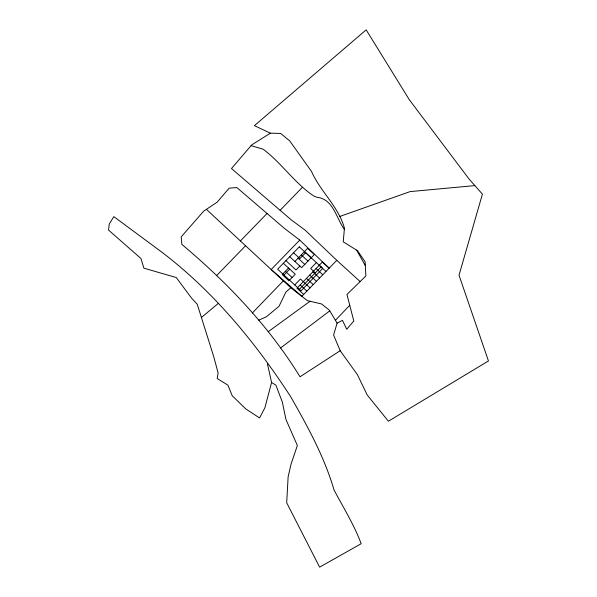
<?xml version="1.0" encoding="UTF-8"?>
<svg xmlns="http://www.w3.org/2000/svg" width="597" height="597" viewBox="0 0 597 597"><rect width="100%" height="100%" fill="white"/><g stroke="black" fill="none" stroke-linecap="round" stroke-linejoin="round"><path stroke-width="0.9" d="M271.56 382.461L264.941 407.647L259.583 417.93L245.83 408.975L232.196 395.714L227.942 385.192L217.166 378.461L218.136 373.006L213.614 356.282L197.234 304.231L191.533 298.097L176.279 277.553L143.884 268.157L140.929 258.471L108.542 230.076L109.236 224.039L113.833 216.644L160.489 251.15C212.935 290.679 255.15 342.014 290.702 396.736C307.664 426.482 324.417 457.048 334.066 490.04C343.476 507.763 354.133 524.823 361.17 543.718L319.626 567.15L286.702 502.793L288.112 476.958L291.097 463.944L297.358 445.496L285.948 419.475L282.351 402.139L275.866 385.102L271.56 382.461L267.411 363.685M337.104 323.149L333.581 335.044L340.186 350.723L357.387 374.655L367.207 394.975L388.393 421.228L488.458 360.961L459.026 275.21L482.413 194.137L468.958 178.899L409.438 99.893L366.162 29.85L254.404 125.654L270.374 133.176L280.62 133.422L289.739 140.922L311.507 171.436C320.417 191.697 338.499 206.495 344.447 228.233L343.23 241.822L357.506 250.68L365.125 261.837L365.871 275.978L346.961 294.448L353.797 321.014L346.715 329.268L342.469 320.365L337.104 323.149L329.305 310.104L321.514 303.94L307.38 300.634L290.799 287.769L206.398 209.338L203.726 211.107L181.219 236.837L181.854 244.404C227.278 282.5 268.844 326.149 300.03 376.797L340.186 350.723M270.374 133.176L251.71 144.907L231.479 168.548L291.597 220.159L305.246 230.263L336.79 260.314L360.133 281.583M335.41 320.313L349.752 305.298M252.352 312.985L283.344 280.836M240.412 240.942L267.053 213.48M216.718 275.478L245.568 245.733M280.112 210.301L302.463 187.264M303.694 294.425L296.97 288.224L322.425 261.986L329.148 268.187L299.739 240.084L271.18 269.531L301.843 296.336L336.79 260.314M288.53 268.031L282.172 274.59L288.896 280.784L295.261 274.224L283.374 263.262M294.896 261.471L307.619 248.352L314.35 254.546L301.619 267.665L289.732 256.71M283.971 275.023L289.709 269.105M305.634 252.688L299.888 258.605L293.552 252.77M299.821 266.008L296.008 269.948L285.911 260.643M294.731 284.941L300.47 279.023L310.059 287.866M316.395 262.605L310.656 268.523L315.343 272.851M299.425 289.261L321.089 266.934M290.799 287.769L285.873 292.067L279.045 306.268L266.337 316.813L258.777 320.134M201.39 317.5L218.42 303.313M280.59 347.961L329.775 310.888M268.232 331.693L310.044 301.254M206.398 209.338L217.121 202.211L229.151 188.159L236.852 187.555L284.56 228.509L299.739 240.084M339.536 216.547L410.154 191.592L474.876 185.607M251.076 145.646L263.187 149.213C281.597 163.003 294.62 183.175 313.686 195.935A16.298 15.88 -0.4 0 0 320.022 197.779C333.947 201.719 336.745 219.009 344.342 229.36M304.44 251.628L311.164 257.829M319.238 265.269L325.969 271.471M301.261 254.912L307.985 261.105M316.059 268.546L322.783 274.747M298.075 258.188L304.806 264.389M312.88 271.829L319.604 278.03M309.694 275.105L316.425 281.306M306.515 278.389L313.238 284.59M285.351 271.307L292.075 277.508M300.149 284.948L306.88 291.149M356.61 250.121L365.319 265.568M299.298 246.852L277.635 269.18L301.067 290.776L322.731 268.449L299.298 246.852"/></g></svg>
